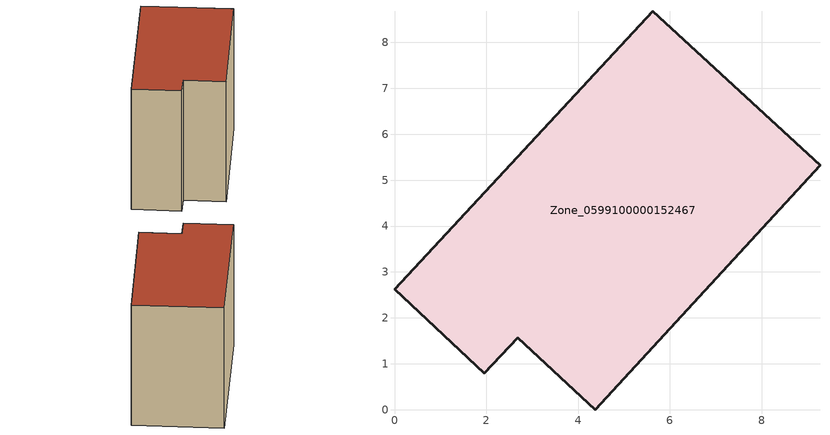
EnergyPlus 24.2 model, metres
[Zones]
Zone_0599100000152467
 floor ground (C_G): 2.69,1.57 1.96,0.8 0,2.63 5.63,8.68 9.27,5.33 4.37,0 z0
 wall outside (C_F): 5.63,8.68 0,2.63 1.96,0.8 2.69,1.57 4.37,0 9.27,5.33 5.63,8.68 z0:7.54
 roof outside (C_R): 4.37,0 9.27,5.33 5.63,8.68 0,2.63 1.96,0.8 2.69,1.57 z7.54
[BUILDING]
Pand.0599100000152467: North Axis=0; Terrain=City; Loads Convergence Tolerance Value=0.04; Temperature Convergence Tolerance Value=0.4; Solar Distribution=FullExterior; Maximum Number of Warmup Days=25; Minimum Number of Warmup Days=1
[Site:Location]
Rotterdam.The.Hague.AP_ZH_NLD Design_Conditions: Latitude=51.96; Longitude=4.45; Time Zone=1; Elevation=-4.5
[SITE:GROUNDTEMPERATURE:BUILDINGSURFACE]
18, 18, 18, 18, 18, 18, 18, 18, 18, 18, 18, 18
[MATERIAL] Thermal Absorptance=0.9; Solar Absorptance=0.7; Visible Absorptance=0.7
Name | Roughness | Thickness | Conductivity | Density | Specific Heat
G.TI.1946 | MediumSmooth | 0.15 | 1 | 540 | 1210
F.TI.1946 | Rough | 0.3 | 0.857143 | 1920 | 840
R.TI.1946 | MediumRough | 0.2 | 0.1 | 1500 | 1000
[CONSTRUCTION]
C_G: G.TI.1946
C_F: F.TI.1946
C_R: R.TI.1946
[ZONE]
Zone_0599100000152467: Type=1; Multiplier=1; Ceiling Height=Autocalculate; Volume=Autocalculate; Floor Area=autocalculate; Part of Total Floor Area=Yes
[ZONEINFILTRATION:DESIGNFLOWRATE]
Infil_Zone_0599100000152467: Zone or ZoneList or Space or SpaceList=Zone_0599100000152467; Schedule=AlwaysOn; Design Flow Rate Calculation Method=Flow/Area; Flow Rate per Floor Area=0.003; Constant Term Coefficient=1; Temperature Term Coefficient=0; Velocity Term Coefficient=0; Velocity Squared Term Coefficient=0
[HVACTEMPLATE:ZONE:IDEALLOADSAIRSYSTEM]
Zone_0599100000152467: Maximum Heating Supply Air Temperature=50; Minimum Cooling Supply Air Temperature=13; Maximum Heating Supply Air Humidity Ratio=0.0156; Minimum Cooling Supply Air Humidity Ratio=0.0077; Heating Limit=NoLimit; Cooling Limit=NoLimit; Dehumidification Control Type=ConstantSensibleHeatRatio; Cooling Sensible Heat Ratio=0.7; Dehumidification Setpoint=60; Humidification Control Type=None; Humidification Setpoint=30; Outdoor Air Method=None; Outdoor Air Flow Rate per Person=0.00944; Outdoor Air Flow Rate per Zone Floor Area=0; Outdoor Air Flow Rate per Zone=0; Demand Controlled Ventilation Type=None; Outdoor Air Economizer Type=NoEconomizer; Heat Recovery Type=None; Sensible Heat Recovery Effectiveness=0.7; Latent Heat Recovery Effectiveness=0.65
[ZONECONTROL:THERMOSTAT]
ThermostatControl_Zone_0599100000152467: Zone or ZoneList=Zone_0599100000152467; Control Type Schedule=DualSetpointControlType; Control 1=Thermostat_Zone_0599100000152467; Temperature Difference Between Cutout And Setpoint=0
[THERMOSTATSETPOINT:DUALSETPOINT]
Thermostat_Zone_0599100000152467: Heating Setpoint Temperature Schedule=HeatingSetpoint_Zone_0599100000152467; Cooling Setpoint Temperature Schedule=CoolingSetpoint_Zone_0599100000152467
[SCHEDULE:COMPACT]
HeatingSetpoint_Zone_0599100000152467: Through: 12/31, For: AllDays, Until: 24:00, 21
CoolingSetpoint_Zone_0599100000152467: Through: 12/31, For: AllDays, Until: 24:00, 24
DualSetpointControlType: Through: 12/31, For: AllDays, Until: 24:00, 4
AlwaysOn: Through: 12/31, For: AllDays, Until: 24:00, 1
